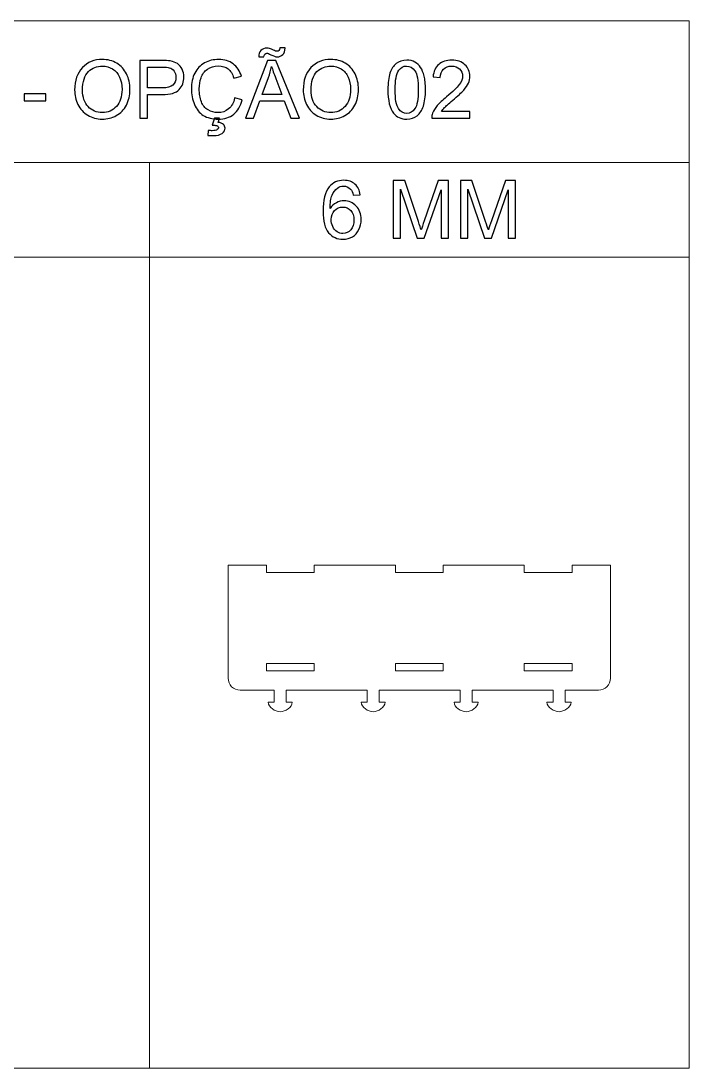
# Model space of a CAD drawing. Header units: millimetres. Extents: x -668 to 668, y -219 to 219.
# Drawn here: x 388.6 to 668.2, y -219.1 to 219.1 of the extents above; entities that cross this region are included whole.
import ezdxf

# ---------------------------------------------------------------- set-up
doc = ezdxf.new("R2010")
doc.units = ezdxf.units.MM
doc.header["$MEASUREMENT"] = 0
doc.layers.add('Layer 1', color=7, linetype='Continuous')

msp = doc.modelspace()

# ---------------------------------------------------------------- linework, layer by layer
at = {"layer": 'Layer 1', "color": 153, "lineweight": 20}
for points in [[(28.9278, 159.8081), (668.1612, 159.8081), (668.1612, 219.0747), (28.9278, 219.0747), (28.9278, 159.8081)], [(28.9278, -219.0747), (668.1612, -219.0747), (668.1612, 159.8081), (28.9278, 159.8081), (28.9278, -219.0747)], [(28.9278, 120.2971), (668.1612, 120.2971), (668.1612, 159.8081), (28.9278, 159.8081), (28.9278, 120.2971)]]:
    msp.add_lwpolyline(points, close=True, dxfattribs=at)
at = {"layer": 'Layer 1', "color": 153}
for points, knots in [([(488.0659, 204.0058), (488.0547, 205.1365), (488.3697, 206.0365), (489.0054, 206.7116), (489.0054, 206.7116), (489.6298, 207.381), (490.4342, 207.7185), (491.4131, 207.7185), (491.4131, 207.7185), (492.0937, 207.7185), (493.0219, 207.4316), (494.192, 206.8522), (494.192, 206.8522), (494.8389, 206.5316), (495.3565, 206.3684), (495.739, 206.3684), (495.739, 206.3684), (496.0934, 206.3684), (496.3634, 206.4641), (496.549, 206.6553), (496.549, 206.6553), (496.7347, 206.841), (496.8641, 207.2235), (496.9428, 207.786), (496.9428, 207.786), (496.9428, 207.786), (499.0692, 207.786), (499.0692, 207.786), (499.0692, 207.786), (499.0355, 206.5372), (498.7204, 205.6034), (498.1242, 204.979), (498.1242, 204.979), (497.5279, 204.3545), (496.7741, 204.0395), (495.8515, 204.0395), (495.8515, 204.0395), (495.1652, 204.0395), (494.2539, 204.3489), (493.1288, 204.9621), (493.1288, 204.9621), (492.3919, 205.3615), (491.8518, 205.5584), (491.5087, 205.5584), (491.5087, 205.5584), (491.1374, 205.5584), (490.8336, 205.429), (490.6086, 205.1646), (490.6086, 205.1646), (490.3667, 204.9058), (490.2486, 204.5177), (490.2598, 204.0058), (490.2598, 204.0058), (490.2598, 204.0058), (488.0659, 204.0058), (488.0659, 204.0058)], [0, 0, 0, 0, 0.06666667, 0.06666667, 0.06666667, 0.06666667, 0.13333333, 0.13333333, 0.13333333, 0.13333333, 0.2, 0.2, 0.2, 0.2, 0.26666667, 0.26666667, 0.26666667, 0.26666667, 0.33333333, 0.33333333, 0.33333333, 0.33333333, 0.4, 0.4, 0.4, 0.4, 0.46666667, 0.46666667, 0.46666667, 0.46666667, 0.53333333, 0.53333333, 0.53333333, 0.53333333, 0.6, 0.6, 0.6, 0.6, 0.66666667, 0.66666667, 0.66666667, 0.66666667, 0.73333333, 0.73333333, 0.73333333, 0.73333333, 0.8, 0.8, 0.8, 0.8, 0.86666667, 0.86666667, 0.86666667, 0.86666667, 1, 1, 1, 1]), ([(411.0429, 190.1504), (411.0429, 194.1557), (412.123, 197.2947), (414.2775, 199.5617), (414.2775, 199.5617), (416.432, 201.8287), (419.211, 202.9594), (422.62, 202.9594), (422.62, 202.9594), (424.8533, 202.9594), (426.8615, 202.425), (428.656, 201.3618), (428.656, 201.3618), (430.4449, 200.2986), (431.8119, 198.8135), (432.7513, 196.9065), (432.7513, 196.9065), (433.6908, 195.0051), (434.1633, 192.845), (434.1633, 190.4317), (434.1633, 190.4317), (434.1633, 187.9846), (433.6683, 185.7907), (432.6782, 183.8612), (432.6782, 183.8612), (431.6881, 181.9261), (430.2874, 180.4635), (428.476, 179.4734), (428.476, 179.4734), (426.659, 178.4777), (424.7014, 177.9827), (422.6031, 177.9827), (422.6031, 177.9827), (420.3248, 177.9827), (418.2941, 178.534), (416.4996, 179.6309), (416.4996, 179.6309), (414.7107, 180.7279), (413.3493, 182.2242), (412.4268, 184.1256), (412.4268, 184.1256), (411.5042, 186.0214), (411.0429, 188.0296), (411.0429, 190.1504)], [0, 0, 0, 0, 0.08333333, 0.08333333, 0.08333333, 0.08333333, 0.16666667, 0.16666667, 0.16666667, 0.16666667, 0.25, 0.25, 0.25, 0.25, 0.33333333, 0.33333333, 0.33333333, 0.33333333, 0.41666667, 0.41666667, 0.41666667, 0.41666667, 0.5, 0.5, 0.5, 0.5, 0.58333333, 0.58333333, 0.58333333, 0.58333333, 0.66666667, 0.66666667, 0.66666667, 0.66666667, 0.75, 0.75, 0.75, 0.75, 0.83333333, 0.83333333, 0.83333333, 0.83333333, 1, 1, 1, 1]), ([(438.2754, 178.3877), (438.2754, 178.3877), (438.2754, 202.5544), (438.2754, 202.5544), (438.2754, 202.5544), (438.2754, 202.5544), (447.3998, 202.5544), (447.3998, 202.5544), (447.3998, 202.5544), (449.0031, 202.5544), (450.2294, 202.4757), (451.0788, 202.3238), (451.0788, 202.3238), (452.2658, 202.1269), (453.2615, 201.75), (454.0659, 201.1987), (454.0659, 201.1987), (454.8704, 200.6418), (455.5173, 199.8655), (456.0067, 198.8698), (456.0067, 198.8698), (456.4961, 197.8741), (456.738, 196.7771), (456.738, 195.5789), (456.738, 195.5789), (456.738, 193.5313), (456.0855, 191.793), (454.7747, 190.3754), (454.7747, 190.3754), (453.4696, 188.9522), (451.1013, 188.2434), (447.6811, 188.2434), (447.6811, 188.2434), (447.6811, 188.2434), (441.4819, 188.2434), (441.4819, 188.2434), (441.4819, 188.2434), (441.4819, 188.2434), (441.4819, 178.3877), (441.4819, 178.3877), (441.4819, 178.3877), (441.4819, 178.3877), (438.2754, 178.3877), (438.2754, 178.3877)], [0, 0, 0, 0, 0.08333333, 0.08333333, 0.08333333, 0.08333333, 0.16666667, 0.16666667, 0.16666667, 0.16666667, 0.25, 0.25, 0.25, 0.25, 0.33333333, 0.33333333, 0.33333333, 0.33333333, 0.41666667, 0.41666667, 0.41666667, 0.41666667, 0.5, 0.5, 0.5, 0.5, 0.58333333, 0.58333333, 0.58333333, 0.58333333, 0.66666667, 0.66666667, 0.66666667, 0.66666667, 0.75, 0.75, 0.75, 0.75, 0.83333333, 0.83333333, 0.83333333, 0.83333333, 1, 1, 1, 1]), ([(478.0021, 186.8652), (478.0021, 186.8652), (481.2085, 186.0551), (481.2085, 186.0551), (481.2085, 186.0551), (480.5391, 183.4281), (479.3353, 181.431), (477.597, 180.0528), (477.597, 180.0528), (475.8588, 178.6746), (473.7324, 177.9827), (471.2178, 177.9827), (471.2178, 177.9827), (468.6189, 177.9827), (466.5037, 178.5115), (464.8724, 179.5747), (464.8724, 179.5747), (463.241, 180.6322), (462.0034, 182.168), (461.154, 184.1762), (461.154, 184.1762), (460.3046, 186.1901), (459.877, 188.3447), (459.877, 190.6511), (459.877, 190.6511), (459.877, 193.1656), (460.3552, 195.3595), (461.3171, 197.2328), (461.3171, 197.2328), (462.2791, 199.106), (463.646, 200.5293), (465.418, 201.5025), (465.418, 201.5025), (467.19, 202.4757), (469.1421, 202.9594), (471.2685, 202.9594), (471.2685, 202.9594), (473.6874, 202.9594), (475.7181, 202.3463), (477.3608, 201.1143), (477.3608, 201.1143), (479.009, 199.8824), (480.1566, 198.1554), (480.8035, 195.9277), (480.8035, 195.9277), (480.8035, 195.9277), (477.6645, 195.1851), (477.6645, 195.1851), (477.6645, 195.1851), (477.1076, 196.9403), (476.2919, 198.2229), (475.2287, 199.0217), (475.2287, 199.0217), (474.1655, 199.8261), (472.8267, 200.2255), (471.2122, 200.2255), (471.2122, 200.2255), (469.3614, 200.2255), (467.8088, 199.7811), (466.5656, 198.8923), (466.5656, 198.8923), (465.3224, 198.0035), (464.4448, 196.8053), (463.9442, 195.3089), (463.9442, 195.3089), (463.4379, 193.8069), (463.1848, 192.2599), (463.1848, 190.6679), (463.1848, 190.6679), (463.1848, 188.6147), (463.4829, 186.8202), (464.0792, 185.2901), (464.0792, 185.2901), (464.6755, 183.7543), (465.6037, 182.6124), (466.8638, 181.8529), (466.8638, 181.8529), (468.1239, 181.0935), (469.4852, 180.7166), (470.9534, 180.7166), (470.9534, 180.7166), (472.7423, 180.7166), (474.2499, 181.2342), (475.4875, 182.2636), (475.4875, 182.2636), (476.7251, 183.2987), (477.5633, 184.8288), (478.0021, 186.8652)], [0, 0, 0, 0, 0.04347826, 0.04347826, 0.04347826, 0.04347826, 0.08695652, 0.08695652, 0.08695652, 0.08695652, 0.13043478, 0.13043478, 0.13043478, 0.13043478, 0.17391304, 0.17391304, 0.17391304, 0.17391304, 0.2173913, 0.2173913, 0.2173913, 0.2173913, 0.26086957, 0.26086957, 0.26086957, 0.26086957, 0.30434783, 0.30434783, 0.30434783, 0.30434783, 0.34782609, 0.34782609, 0.34782609, 0.34782609, 0.39130435, 0.39130435, 0.39130435, 0.39130435, 0.43478261, 0.43478261, 0.43478261, 0.43478261, 0.47826087, 0.47826087, 0.47826087, 0.47826087, 0.52173913, 0.52173913, 0.52173913, 0.52173913, 0.56521739, 0.56521739, 0.56521739, 0.56521739, 0.60869565, 0.60869565, 0.60869565, 0.60869565, 0.65217391, 0.65217391, 0.65217391, 0.65217391, 0.69565217, 0.69565217, 0.69565217, 0.69565217, 0.73913043, 0.73913043, 0.73913043, 0.73913043, 0.7826087, 0.7826087, 0.7826087, 0.7826087, 0.82608696, 0.82608696, 0.82608696, 0.82608696, 0.86956522, 0.86956522, 0.86956522, 0.86956522, 0.91304348, 0.91304348, 0.91304348, 0.91304348, 1, 1, 1, 1]), ([(482.5137, 178.3877), (482.5137, 178.3877), (491.7843, 202.5544), (491.7843, 202.5544), (491.7843, 202.5544), (491.7843, 202.5544), (495.3002, 202.5544), (495.3002, 202.5544), (495.3002, 202.5544), (495.3002, 202.5544), (505.139, 178.3877), (505.139, 178.3877), (505.139, 178.3877), (505.139, 178.3877), (501.4994, 178.3877), (501.4994, 178.3877), (501.4994, 178.3877), (501.4994, 178.3877), (498.7036, 185.712), (498.7036, 185.712), (498.7036, 185.712), (498.7036, 185.712), (488.5272, 185.712), (488.5272, 185.712), (488.5272, 185.712), (488.5272, 185.712), (485.9058, 178.3877), (485.9058, 178.3877), (485.9058, 178.3877), (485.9058, 178.3877), (482.5137, 178.3877), (482.5137, 178.3877)], [0, 0, 0, 0, 0.11111111, 0.11111111, 0.11111111, 0.11111111, 0.22222222, 0.22222222, 0.22222222, 0.22222222, 0.33333333, 0.33333333, 0.33333333, 0.33333333, 0.44444444, 0.44444444, 0.44444444, 0.44444444, 0.55555556, 0.55555556, 0.55555556, 0.55555556, 0.66666667, 0.66666667, 0.66666667, 0.66666667, 0.77777778, 0.77777778, 0.77777778, 0.77777778, 1, 1, 1, 1]), ([(506.6973, 190.1504), (506.6973, 194.1557), (507.7774, 197.2947), (509.9319, 199.5617), (509.9319, 199.5617), (512.0864, 201.8287), (514.8654, 202.9594), (518.2744, 202.9594), (518.2744, 202.9594), (520.5077, 202.9594), (522.5159, 202.425), (524.3104, 201.3618), (524.3104, 201.3618), (526.0993, 200.2986), (527.4663, 198.8135), (528.4057, 196.9065), (528.4057, 196.9065), (529.3452, 195.0051), (529.8177, 192.845), (529.8177, 190.4317), (529.8177, 190.4317), (529.8177, 187.9846), (529.3227, 185.7907), (528.3326, 183.8612), (528.3326, 183.8612), (527.3425, 181.9261), (525.9418, 180.4635), (524.1304, 179.4734), (524.1304, 179.4734), (522.3134, 178.4777), (520.3558, 177.9827), (518.2575, 177.9827), (518.2575, 177.9827), (515.9792, 177.9827), (513.9485, 178.534), (512.154, 179.6309), (512.154, 179.6309), (510.3651, 180.7279), (509.0037, 182.2242), (508.0812, 184.1256), (508.0812, 184.1256), (507.1586, 186.0214), (506.6973, 188.0296), (506.6973, 190.1504)], [0, 0, 0, 0, 0.08333333, 0.08333333, 0.08333333, 0.08333333, 0.16666667, 0.16666667, 0.16666667, 0.16666667, 0.25, 0.25, 0.25, 0.25, 0.33333333, 0.33333333, 0.33333333, 0.33333333, 0.41666667, 0.41666667, 0.41666667, 0.41666667, 0.5, 0.5, 0.5, 0.5, 0.58333333, 0.58333333, 0.58333333, 0.58333333, 0.66666667, 0.66666667, 0.66666667, 0.66666667, 0.75, 0.75, 0.75, 0.75, 0.83333333, 0.83333333, 0.83333333, 0.83333333, 1, 1, 1, 1]), ([(542.126, 190.3135), (542.126, 193.1656), (542.4185, 195.472), (543.0036, 197.2159), (543.0036, 197.2159), (543.5942, 198.9654), (544.4662, 200.3099), (545.625, 201.2493), (545.625, 201.2493), (546.7782, 202.1888), (548.2352, 202.6557), (549.9903, 202.6557), (549.9903, 202.6557), (551.2842, 202.6557), (552.4205, 202.3969), (553.4049, 201.8737), (553.4049, 201.8737), (554.3837, 201.3506), (555.1938, 200.5968), (555.8238, 199.6123), (555.8238, 199.6123), (556.4539, 198.6335), (556.9489, 197.4353), (557.309, 196.0233), (557.309, 196.0233), (557.6746, 194.6114), (557.8546, 192.7043), (557.8546, 190.3135), (557.8546, 190.3135), (557.8546, 187.4783), (557.5621, 185.1832), (556.9827, 183.4393), (556.9827, 183.4393), (556.4033, 181.6898), (555.5313, 180.3453), (554.3725, 179.4003), (554.3725, 179.4003), (553.2193, 178.4552), (551.7567, 177.9827), (549.9903, 177.9827), (549.9903, 177.9827), (547.667, 177.9827), (545.8388, 178.8096), (544.5112, 180.4691), (544.5112, 180.4691), (542.9192, 182.4942), (542.126, 185.7739), (542.126, 190.3135)], [0, 0, 0, 0, 0.07692308, 0.07692308, 0.07692308, 0.07692308, 0.15384615, 0.15384615, 0.15384615, 0.15384615, 0.23076923, 0.23076923, 0.23076923, 0.23076923, 0.30769231, 0.30769231, 0.30769231, 0.30769231, 0.38461538, 0.38461538, 0.38461538, 0.38461538, 0.46153846, 0.46153846, 0.46153846, 0.46153846, 0.53846154, 0.53846154, 0.53846154, 0.53846154, 0.61538462, 0.61538462, 0.61538462, 0.61538462, 0.69230769, 0.69230769, 0.69230769, 0.69230769, 0.76923077, 0.76923077, 0.76923077, 0.76923077, 0.84615385, 0.84615385, 0.84615385, 0.84615385, 1, 1, 1, 1]), ([(576.4579, 181.2229), (576.4579, 181.2229), (576.4579, 178.3877), (576.4579, 178.3877), (576.4579, 178.3877), (576.4579, 178.3877), (560.4592, 178.3877), (560.4592, 178.3877), (560.4592, 178.3877), (560.4367, 179.1021), (560.5549, 179.7884), (560.808, 180.4522), (560.808, 180.4522), (561.2186, 181.5379), (561.8768, 182.6124), (562.7825, 183.6643), (562.7825, 183.6643), (563.6882, 184.7163), (564.982, 185.9314), (566.664, 187.3096), (566.664, 187.3096), (569.2798, 189.4641), (571.0575, 191.1686), (571.9857, 192.4287), (571.9857, 192.4287), (572.9195, 193.6888), (573.3864, 194.8814), (573.3864, 196.0065), (573.3864, 196.0065), (573.3864, 197.1822), (572.9645, 198.1722), (572.1207, 198.9823), (572.1207, 198.9823), (571.2769, 199.7867), (570.1743, 200.1918), (568.8186, 200.1918), (568.8186, 200.1918), (567.3841, 200.1918), (566.2365, 199.7642), (565.3758, 198.9092), (565.3758, 198.9092), (564.5151, 198.0597), (564.082, 196.8784), (564.0707, 195.3652), (564.0707, 195.3652), (564.0707, 195.3652), (561.033, 195.6689), (561.033, 195.6689), (561.033, 195.6689), (561.2412, 197.9416), (562.0287, 199.6742), (563.3901, 200.8668), (563.3901, 200.8668), (564.757, 202.0594), (566.5853, 202.6557), (568.8861, 202.6557), (568.8861, 202.6557), (571.2037, 202.6557), (573.0432, 202.0144), (574.3933, 200.7262), (574.3933, 200.7262), (575.7491, 199.4379), (576.4241, 197.8403), (576.4241, 195.9389), (576.4241, 195.9389), (576.4241, 194.9714), (576.2272, 194.0207), (575.8278, 193.0869), (575.8278, 193.0869), (575.434, 192.1474), (574.7759, 191.163), (573.8589, 190.1279), (573.8589, 190.1279), (572.9364, 189.0985), (571.4119, 187.6752), (569.2855, 185.8751), (569.2855, 185.8751), (567.5022, 184.3788), (566.3546, 183.3662), (565.8484, 182.8318), (565.8484, 182.8318), (565.3421, 182.2974), (564.9258, 181.7629), (564.5939, 181.2229), (564.5939, 181.2229), (564.5939, 181.2229), (576.4579, 181.2229), (576.4579, 181.2229)], [0, 0, 0, 0, 0.04347826, 0.04347826, 0.04347826, 0.04347826, 0.08695652, 0.08695652, 0.08695652, 0.08695652, 0.13043478, 0.13043478, 0.13043478, 0.13043478, 0.17391304, 0.17391304, 0.17391304, 0.17391304, 0.2173913, 0.2173913, 0.2173913, 0.2173913, 0.26086957, 0.26086957, 0.26086957, 0.26086957, 0.30434783, 0.30434783, 0.30434783, 0.30434783, 0.34782609, 0.34782609, 0.34782609, 0.34782609, 0.39130435, 0.39130435, 0.39130435, 0.39130435, 0.43478261, 0.43478261, 0.43478261, 0.43478261, 0.47826087, 0.47826087, 0.47826087, 0.47826087, 0.52173913, 0.52173913, 0.52173913, 0.52173913, 0.56521739, 0.56521739, 0.56521739, 0.56521739, 0.60869565, 0.60869565, 0.60869565, 0.60869565, 0.65217391, 0.65217391, 0.65217391, 0.65217391, 0.69565217, 0.69565217, 0.69565217, 0.69565217, 0.73913043, 0.73913043, 0.73913043, 0.73913043, 0.7826087, 0.7826087, 0.7826087, 0.7826087, 0.82608696, 0.82608696, 0.82608696, 0.82608696, 0.86956522, 0.86956522, 0.86956522, 0.86956522, 0.91304348, 0.91304348, 0.91304348, 0.91304348, 1, 1, 1, 1]), ([(414.3507, 190.0942), (414.3507, 187.1858), (415.1326, 184.8963), (416.6964, 183.2255), (416.6964, 183.2255), (418.2603, 181.5548), (420.2236, 180.7166), (422.5862, 180.7166), (422.5862, 180.7166), (424.9939, 180.7166), (426.9684, 181.5604), (428.5267, 183.248), (428.5267, 183.248), (430.0793, 184.9357), (430.8556, 187.3321), (430.8556, 190.4373), (430.8556, 190.4373), (430.8556, 192.4006), (430.5237, 194.1163), (429.8599, 195.5789), (429.8599, 195.5789), (429.1961, 197.0415), (428.2229, 198.1779), (426.9459, 198.9823), (426.9459, 198.9823), (425.6633, 199.7867), (424.2289, 200.1918), (422.6369, 200.1918), (422.6369, 200.1918), (420.3755, 200.1918), (418.4291, 199.4154), (416.7977, 197.8628), (416.7977, 197.8628), (415.1663, 196.3102), (414.3507, 193.7225), (414.3507, 190.0942)], [0, 0, 0, 0, 0.1, 0.1, 0.1, 0.1, 0.2, 0.2, 0.2, 0.2, 0.3, 0.3, 0.3, 0.3, 0.4, 0.4, 0.4, 0.4, 0.5, 0.5, 0.5, 0.5, 0.6, 0.6, 0.6, 0.6, 0.7, 0.7, 0.7, 0.7, 0.8, 0.8, 0.8, 0.8, 1, 1, 1, 1]), ([(441.4819, 191.0786), (441.4819, 191.0786), (447.7261, 191.0786), (447.7261, 191.0786), (447.7261, 191.0786), (449.7963, 191.0786), (451.2589, 191.4611), (452.1308, 192.2318), (452.1308, 192.2318), (452.9971, 193.0025), (453.4303, 194.0826), (453.4303, 195.4833), (453.4303, 195.4833), (453.4303, 196.4902), (453.1771, 197.3565), (452.6652, 198.0766), (452.6652, 198.0766), (452.1533, 198.7967), (451.4782, 199.2748), (450.6457, 199.5055), (450.6457, 199.5055), (450.1057, 199.6461), (449.11, 199.7192), (447.6642, 199.7192), (447.6642, 199.7192), (447.6642, 199.7192), (441.4819, 199.7192), (441.4819, 199.7192), (441.4819, 199.7192), (441.4819, 199.7192), (441.4819, 191.0786), (441.4819, 191.0786)], [0, 0, 0, 0, 0.11111111, 0.11111111, 0.11111111, 0.11111111, 0.22222222, 0.22222222, 0.22222222, 0.22222222, 0.33333333, 0.33333333, 0.33333333, 0.33333333, 0.44444444, 0.44444444, 0.44444444, 0.44444444, 0.55555556, 0.55555556, 0.55555556, 0.55555556, 0.66666667, 0.66666667, 0.66666667, 0.66666667, 0.77777778, 0.77777778, 0.77777778, 0.77777778, 1, 1, 1, 1]), ([(489.4667, 188.3109), (489.4667, 188.3109), (497.7023, 188.3109), (497.7023, 188.3109), (497.7023, 188.3109), (497.7023, 188.3109), (495.1821, 195.0108), (495.1821, 195.0108), (495.1821, 195.0108), (494.4226, 197.0472), (493.8489, 198.7291), (493.4494, 200.0567), (493.4494, 200.0567), (493.1176, 198.4816), (492.6731, 196.9346), (492.1162, 195.4045), (492.1162, 195.4045), (492.1162, 195.4045), (489.4667, 188.3109), (489.4667, 188.3109)], [0, 0, 0, 0, 0.16666667, 0.16666667, 0.16666667, 0.16666667, 0.33333333, 0.33333333, 0.33333333, 0.33333333, 0.5, 0.5, 0.5, 0.5, 0.66666667, 0.66666667, 0.66666667, 0.66666667, 1, 1, 1, 1]), ([(510.0051, 190.0942), (510.0051, 187.1858), (510.787, 184.8963), (512.3508, 183.2255), (512.3508, 183.2255), (513.9147, 181.5548), (515.878, 180.7166), (518.2406, 180.7166), (518.2406, 180.7166), (520.6483, 180.7166), (522.6228, 181.5604), (524.1811, 183.248), (524.1811, 183.248), (525.7337, 184.9357), (526.51, 187.3321), (526.51, 190.4373), (526.51, 190.4373), (526.51, 192.4006), (526.1781, 194.1163), (525.5143, 195.5789), (525.5143, 195.5789), (524.8505, 197.0415), (523.8773, 198.1779), (522.6003, 198.9823), (522.6003, 198.9823), (521.3177, 199.7867), (519.8833, 200.1918), (518.2913, 200.1918), (518.2913, 200.1918), (516.0299, 200.1918), (514.0835, 199.4154), (512.4521, 197.8628), (512.4521, 197.8628), (510.8207, 196.3102), (510.0051, 193.7225), (510.0051, 190.0942)], [0, 0, 0, 0, 0.1, 0.1, 0.1, 0.1, 0.2, 0.2, 0.2, 0.2, 0.3, 0.3, 0.3, 0.3, 0.4, 0.4, 0.4, 0.4, 0.5, 0.5, 0.5, 0.5, 0.6, 0.6, 0.6, 0.6, 0.7, 0.7, 0.7, 0.7, 0.8, 0.8, 0.8, 0.8, 1, 1, 1, 1]), ([(545.1637, 190.3023), (545.1637, 186.3251), (545.625, 183.6812), (546.5532, 182.3761), (546.5532, 182.3761), (547.4814, 181.0654), (548.629, 180.4128), (549.9903, 180.4128), (549.9903, 180.4128), (551.3517, 180.4128), (552.4992, 181.071), (553.4274, 182.3817), (553.4274, 182.3817), (554.3556, 183.6981), (554.8169, 186.3364), (554.8169, 190.3023), (554.8169, 190.3023), (554.8169, 194.2795), (554.3556, 196.9234), (553.4274, 198.2285), (553.4274, 198.2285), (552.5049, 199.5392), (551.346, 200.1918), (549.9566, 200.1918), (549.9566, 200.1918), (548.5952, 200.1918), (547.5039, 199.6123), (546.6882, 198.4591), (546.6882, 198.4591), (545.67, 196.9909), (545.1637, 194.2682), (545.1637, 190.3023)], [0, 0, 0, 0, 0.11111111, 0.11111111, 0.11111111, 0.11111111, 0.22222222, 0.22222222, 0.22222222, 0.22222222, 0.33333333, 0.33333333, 0.33333333, 0.33333333, 0.44444444, 0.44444444, 0.44444444, 0.44444444, 0.55555556, 0.55555556, 0.55555556, 0.55555556, 0.66666667, 0.66666667, 0.66666667, 0.66666667, 0.77777778, 0.77777778, 0.77777778, 0.77777778, 1, 1, 1, 1]), ([(389.8521, 185.6445), (389.8521, 185.6445), (389.8521, 188.6147), (389.8521, 188.6147), (389.8521, 188.6147), (389.8521, 188.6147), (399.0328, 188.6147), (399.0328, 188.6147), (399.0328, 188.6147), (399.0328, 188.6147), (399.0328, 185.6445), (399.0328, 185.6445), (399.0328, 185.6445), (399.0328, 185.6445), (389.8521, 185.6445), (389.8521, 185.6445)], [0, 0, 0, 0, 0.2, 0.2, 0.2, 0.2, 0.4, 0.4, 0.4, 0.4, 0.6, 0.6, 0.6, 0.6, 1, 1, 1, 1]), ([(468.6414, 175.485), (468.6414, 175.485), (469.4965, 178.3877), (469.4965, 178.3877), (469.4965, 178.3877), (469.4965, 178.3877), (471.6904, 178.3877), (471.6904, 178.3877), (471.6904, 178.3877), (471.6904, 178.3877), (471.1447, 176.6326), (471.1447, 176.6326), (471.1447, 176.6326), (472.0841, 176.5201), (472.7929, 176.2332), (473.2711, 175.7663), (473.2711, 175.7663), (473.7493, 175.305), (473.9855, 174.7874), (473.9855, 174.2193), (473.9855, 174.2193), (473.9855, 173.398), (473.5861, 172.6723), (472.7873, 172.0422), (472.7873, 172.0422), (471.9941, 171.4122), (470.7903, 171.0972), (469.1871, 171.0972), (469.1871, 171.0972), (468.2814, 171.0972), (467.4826, 171.0972), (466.7963, 171.0972), (466.7963, 171.0972), (466.7963, 171.0972), (466.965, 173.1898), (466.965, 173.1898), (466.965, 173.1898), (467.6794, 173.1673), (468.197, 173.1561), (468.5345, 173.1561), (468.5345, 173.1561), (469.5752, 173.1561), (470.3121, 173.2967), (470.734, 173.5836), (470.734, 173.5836), (471.0547, 173.803), (471.2178, 174.0674), (471.2178, 174.388), (471.2178, 174.388), (471.2178, 174.5849), (471.1559, 174.7593), (471.0266, 174.9112), (471.0266, 174.9112), (470.9028, 175.0631), (470.6722, 175.1981), (470.3346, 175.305), (470.3346, 175.305), (469.9915, 175.4119), (469.4289, 175.4737), (468.6414, 175.485)], [0, 0, 0, 0, 0.0625, 0.0625, 0.0625, 0.0625, 0.125, 0.125, 0.125, 0.125, 0.1875, 0.1875, 0.1875, 0.1875, 0.25, 0.25, 0.25, 0.25, 0.3125, 0.3125, 0.3125, 0.3125, 0.375, 0.375, 0.375, 0.375, 0.4375, 0.4375, 0.4375, 0.4375, 0.5, 0.5, 0.5, 0.5, 0.5625, 0.5625, 0.5625, 0.5625, 0.625, 0.625, 0.625, 0.625, 0.6875, 0.6875, 0.6875, 0.6875, 0.75, 0.75, 0.75, 0.75, 0.8125, 0.8125, 0.8125, 0.8125, 0.875, 0.875, 0.875, 0.875, 1, 1, 1, 1]), ([(530.5488, 146.3811), (530.5488, 146.3811), (527.6124, 146.1449), (527.6124, 146.1449), (527.6124, 146.1449), (527.348, 147.3093), (526.9711, 148.1588), (526.4817, 148.6876), (526.4817, 148.6876), (525.6773, 149.537), (524.6816, 149.9589), (523.5002, 149.9589), (523.5002, 149.9589), (522.5495, 149.9589), (521.7057, 149.6945), (520.98, 149.1657), (520.98, 149.1657), (520.0462, 148.485), (519.3149, 147.495), (518.7693, 146.1899), (518.7693, 146.1899), (518.2292, 144.8792), (517.948, 143.0172), (517.9255, 140.6039), (517.9255, 140.6039), (518.6399, 141.6896), (519.5174, 142.4996), (520.5525, 143.0228), (520.5525, 143.0228), (521.5876, 143.5516), (522.6677, 143.816), (523.804, 143.816), (523.804, 143.816), (525.7841, 143.816), (527.4718, 143.0847), (528.8669, 141.6277), (528.8669, 141.6277), (530.2563, 140.1707), (530.9539, 138.2918), (530.9539, 135.9798), (530.9539, 135.9798), (530.9539, 134.4609), (530.6276, 133.0546), (529.9751, 131.7495), (529.9751, 131.7495), (529.3169, 130.4444), (528.4224, 129.4487), (527.2749, 128.7568), (527.2749, 128.7568), (526.1329, 128.0648), (524.8334, 127.7161), (523.3821, 127.7161), (523.3821, 127.7161), (520.9125, 127.7161), (518.893, 128.6274), (517.3292, 130.4444), (517.3292, 130.4444), (515.7709, 132.2614), (514.989, 135.2597), (514.989, 139.4338), (514.989, 139.4338), (514.989, 144.1029), (515.8553, 147.5006), (517.5823, 149.6214), (517.5823, 149.6214), (519.0899, 151.4665), (521.1207, 152.3891), (523.6802, 152.3891), (523.6802, 152.3891), (525.5816, 152.3891), (527.1455, 151.8547), (528.3606, 150.7915), (528.3606, 150.7915), (529.5757, 149.7283), (530.307, 148.26), (530.5488, 146.3811)], [0, 0, 0, 0, 0.05, 0.05, 0.05, 0.05, 0.1, 0.1, 0.1, 0.1, 0.15, 0.15, 0.15, 0.15, 0.2, 0.2, 0.2, 0.2, 0.25, 0.25, 0.25, 0.25, 0.3, 0.3, 0.3, 0.3, 0.35, 0.35, 0.35, 0.35, 0.4, 0.4, 0.4, 0.4, 0.45, 0.45, 0.45, 0.45, 0.5, 0.5, 0.5, 0.5, 0.55, 0.55, 0.55, 0.55, 0.6, 0.6, 0.6, 0.6, 0.65, 0.65, 0.65, 0.65, 0.7, 0.7, 0.7, 0.7, 0.75, 0.75, 0.75, 0.75, 0.8, 0.8, 0.8, 0.8, 0.85, 0.85, 0.85, 0.85, 0.9, 0.9, 0.9, 0.9, 1, 1, 1, 1]), ([(544.3873, 128.1211), (544.3873, 128.1211), (544.3873, 152.2878), (544.3873, 152.2878), (544.3873, 152.2878), (544.3873, 152.2878), (549.1802, 152.2878), (549.1802, 152.2878), (549.1802, 152.2878), (549.1802, 152.2878), (554.8956, 135.181), (554.8956, 135.181), (554.8956, 135.181), (555.4244, 133.589), (555.8069, 132.3964), (556.0488, 131.6032), (556.0488, 131.6032), (556.3244, 132.4808), (556.7576, 133.7746), (557.3426, 135.4791), (557.3426, 135.4791), (557.3426, 135.4791), (563.1593, 152.2878), (563.1593, 152.2878), (563.1593, 152.2878), (563.1593, 152.2878), (567.4402, 152.2878), (567.4402, 152.2878), (567.4402, 152.2878), (567.4402, 152.2878), (567.4402, 128.1211), (567.4402, 128.1211), (567.4402, 128.1211), (567.4402, 128.1211), (564.3688, 128.1211), (564.3688, 128.1211), (564.3688, 128.1211), (564.3688, 128.1211), (564.3688, 148.3388), (564.3688, 148.3388), (564.3688, 148.3388), (564.3688, 148.3388), (557.3145, 128.1211), (557.3145, 128.1211), (557.3145, 128.1211), (557.3145, 128.1211), (554.4343, 128.1211), (554.4343, 128.1211), (554.4343, 128.1211), (554.4343, 128.1211), (547.4588, 148.7101), (547.4588, 148.7101), (547.4588, 148.7101), (547.4588, 148.7101), (547.4588, 128.1211), (547.4588, 128.1211), (547.4588, 128.1211), (547.4588, 128.1211), (544.3873, 128.1211), (544.3873, 128.1211)], [0, 0, 0, 0, 0.0625, 0.0625, 0.0625, 0.0625, 0.125, 0.125, 0.125, 0.125, 0.1875, 0.1875, 0.1875, 0.1875, 0.25, 0.25, 0.25, 0.25, 0.3125, 0.3125, 0.3125, 0.3125, 0.375, 0.375, 0.375, 0.375, 0.4375, 0.4375, 0.4375, 0.4375, 0.5, 0.5, 0.5, 0.5, 0.5625, 0.5625, 0.5625, 0.5625, 0.625, 0.625, 0.625, 0.625, 0.6875, 0.6875, 0.6875, 0.6875, 0.75, 0.75, 0.75, 0.75, 0.8125, 0.8125, 0.8125, 0.8125, 0.875, 0.875, 0.875, 0.875, 1, 1, 1, 1]), ([(572.503, 128.1211), (572.503, 128.1211), (572.503, 152.2878), (572.503, 152.2878), (572.503, 152.2878), (572.503, 152.2878), (577.2959, 152.2878), (577.2959, 152.2878), (577.2959, 152.2878), (577.2959, 152.2878), (583.0113, 135.181), (583.0113, 135.181), (583.0113, 135.181), (583.5401, 133.589), (583.9226, 132.3964), (584.1645, 131.6032), (584.1645, 131.6032), (584.4401, 132.4808), (584.8733, 133.7746), (585.4583, 135.4791), (585.4583, 135.4791), (585.4583, 135.4791), (591.275, 152.2878), (591.275, 152.2878), (591.275, 152.2878), (591.275, 152.2878), (595.5559, 152.2878), (595.5559, 152.2878), (595.5559, 152.2878), (595.5559, 152.2878), (595.5559, 128.1211), (595.5559, 128.1211), (595.5559, 128.1211), (595.5559, 128.1211), (592.4845, 128.1211), (592.4845, 128.1211), (592.4845, 128.1211), (592.4845, 128.1211), (592.4845, 148.3388), (592.4845, 148.3388), (592.4845, 148.3388), (592.4845, 148.3388), (585.4302, 128.1211), (585.4302, 128.1211), (585.4302, 128.1211), (585.4302, 128.1211), (582.55, 128.1211), (582.55, 128.1211), (582.55, 128.1211), (582.55, 128.1211), (575.5745, 148.7101), (575.5745, 148.7101), (575.5745, 148.7101), (575.5745, 148.7101), (575.5745, 128.1211), (575.5745, 128.1211), (575.5745, 128.1211), (575.5745, 128.1211), (572.503, 128.1211), (572.503, 128.1211)], [0, 0, 0, 0, 0.0625, 0.0625, 0.0625, 0.0625, 0.125, 0.125, 0.125, 0.125, 0.1875, 0.1875, 0.1875, 0.1875, 0.25, 0.25, 0.25, 0.25, 0.3125, 0.3125, 0.3125, 0.3125, 0.375, 0.375, 0.375, 0.375, 0.4375, 0.4375, 0.4375, 0.4375, 0.5, 0.5, 0.5, 0.5, 0.5625, 0.5625, 0.5625, 0.5625, 0.625, 0.625, 0.625, 0.625, 0.6875, 0.6875, 0.6875, 0.6875, 0.75, 0.75, 0.75, 0.75, 0.8125, 0.8125, 0.8125, 0.8125, 0.875, 0.875, 0.875, 0.875, 1, 1, 1, 1]), ([(518.398, 135.9517), (518.398, 134.9278), (518.6174, 133.949), (519.0505, 133.0152), (519.0505, 133.0152), (519.4837, 132.0814), (520.0912, 131.3726), (520.8619, 130.8832), (520.8619, 130.8832), (521.6382, 130.3938), (522.4595, 130.1462), (523.3315, 130.1462), (523.3315, 130.1462), (524.5972, 130.1462), (525.6773, 130.6525), (526.5717, 131.6651), (526.5717, 131.6651), (527.4661, 132.6777), (527.9162, 134.0503), (527.9162, 135.7885), (527.9162, 135.7885), (527.9162, 137.4593), (527.4718, 138.7756), (526.5886, 139.7376), (526.5886, 139.7376), (525.7054, 140.6995), (524.5803, 141.1833), (523.2133, 141.1833), (523.2133, 141.1833), (521.8745, 141.1833), (520.7325, 140.6995), (519.7987, 139.7376), (519.7987, 139.7376), (518.8649, 138.7756), (518.398, 137.5155), (518.398, 135.9517)], [0, 0, 0, 0, 0.1, 0.1, 0.1, 0.1, 0.2, 0.2, 0.2, 0.2, 0.3, 0.3, 0.3, 0.3, 0.4, 0.4, 0.4, 0.4, 0.5, 0.5, 0.5, 0.5, 0.6, 0.6, 0.6, 0.6, 0.7, 0.7, 0.7, 0.7, 0.8, 0.8, 0.8, 0.8, 1, 1, 1, 1])]:
    msp.add_open_spline(points, degree=3, knots=knots, dxfattribs=at)
at = {"layer": 'Layer 1', "color": 153, "lineweight": 20}
msp.add_open_spline([(442.3836, 159.8081), (442.3836, 159.8081), (442.3836, -219.0748), (442.3836, -219.0748)], degree=3, dxfattribs=at)
at = {"layer": 'Layer 1', "color": 230, "lineweight": 20}
for points, knots in [([(565.2725, -11.687), (565.2725, -11.687), (545.2729, -11.687), (545.2729, -11.687), (545.2729, -11.687), (545.2729, -11.687), (545.2729, -8.687), (545.2729, -8.687), (545.2729, -8.687), (545.2729, -8.687), (511.3308, -8.687), (511.3308, -8.687), (511.3308, -8.687), (511.3308, -8.687), (511.3308, -11.687), (511.3308, -11.687), (511.3308, -11.687), (511.3308, -11.687), (491.3308, -11.687), (491.3308, -11.687), (491.3308, -11.687), (491.3308, -11.687), (491.3308, -8.687), (491.3308, -8.687), (491.3308, -8.687), (491.3308, -8.687), (475.2724, -8.687), (475.2724, -8.687), (475.2724, -8.687), (475.2724, -8.687), (475.2724, -11.687), (475.2724, -11.687), (475.2724, -11.687), (475.2724, -11.687), (475.2724, -14.687), (475.2724, -14.687), (475.2724, -14.687), (475.2724, -14.687), (475.2724, -55.9661), (475.2724, -55.9661), (475.2724, -55.9661), (475.2724, -58.7157), (477.5224, -60.9661), (480.2724, -60.9661), (480.2724, -60.9661), (480.2724, -60.9661), (494.5637, -60.9661), (494.5637, -60.9661), (494.5637, -60.9661), (494.5637, -60.9661), (494.5637, -65.9661), (494.5637, -65.9661), (494.5637, -65.9661), (494.5637, -65.9661), (492.0089, -65.9661), (492.0089, -65.9661), (492.0089, -65.9661), (492.0859, -68.0792), (495.0133, -69.9661), (497.0637, -69.9661), (497.0637, -69.9661), (499.1141, -69.9661), (502.0415, -68.0792), (502.1185, -65.9661), (502.1185, -65.9661), (502.1185, -65.9661), (499.5637, -65.9661), (499.5637, -65.9661), (499.5637, -65.9661), (499.5637, -65.9661), (499.5637, -60.9661), (499.5637, -60.9661), (499.5637, -60.9661), (499.5637, -60.9661), (533.4578, -60.9661), (533.4578, -60.9661), (533.4578, -60.9661), (533.4578, -60.9661), (533.4578, -65.9661), (533.4578, -65.9661), (533.4578, -65.9661), (533.4578, -65.9661), (530.903, -65.9661), (530.903, -65.9661), (530.903, -65.9661), (530.98, -68.0792), (533.9074, -69.9661), (535.9578, -69.9661), (535.9578, -69.9661), (538.0082, -69.9661), (540.9356, -68.0792), (541.0126, -65.9661), (541.0126, -65.9661), (541.0126, -65.9661), (538.4578, -65.9661), (538.4578, -65.9661), (538.4578, -65.9661), (538.4578, -65.9661), (538.4578, -60.9661), (538.4578, -60.9661), (538.4578, -60.9661), (538.4578, -60.9661), (572.3519, -60.9661), (572.3519, -60.9661), (572.3519, -60.9661), (572.3519, -60.9661), (572.3519, -65.9661), (572.3519, -65.9661), (572.3519, -65.9661), (572.3519, -65.9661), (569.7971, -65.9661), (569.7971, -65.9661), (569.7971, -65.9661), (569.8741, -68.0792), (572.8015, -69.9661), (574.8519, -69.9661), (574.8519, -69.9661), (576.9023, -69.9661), (579.8297, -68.0792), (579.9067, -65.9661), (579.9067, -65.9661), (579.9067, -65.9661), (577.3519, -65.9661), (577.3519, -65.9661), (577.3519, -65.9661), (577.3519, -65.9661), (577.3519, -60.9661), (577.3519, -60.9661), (577.3519, -60.9661), (577.3519, -60.9661), (611.246, -60.9661), (611.246, -60.9661), (611.246, -60.9661), (611.246, -60.9661), (611.246, -65.9661), (611.246, -65.9661), (611.246, -65.9661), (611.246, -65.9661), (608.6912, -65.9661), (608.6912, -65.9661), (608.6912, -65.9661), (608.7682, -68.0792), (611.6956, -69.9661), (613.746, -69.9661), (613.746, -69.9661), (615.7964, -69.9661), (618.7238, -68.0792), (618.8008, -65.9661), (618.8008, -65.9661), (618.8008, -65.9661), (616.246, -65.9661), (616.246, -65.9661), (616.246, -65.9661), (616.246, -65.9661), (616.246, -60.9661), (616.246, -60.9661), (616.246, -60.9661), (616.246, -60.9661), (630.2724, -60.9661), (630.2724, -60.9661), (630.2724, -60.9661), (633.0224, -60.9661), (635.2724, -58.7161), (635.2724, -55.9661), (635.2724, -55.9661), (635.2724, -55.9661), (635.2724, -14.687), (635.2724, -14.687), (635.2724, -14.687), (635.2724, -14.687), (635.2724, -11.687), (635.2724, -11.687), (635.2724, -11.687), (635.2724, -11.687), (635.2724, -8.687), (635.2724, -8.687), (635.2724, -8.687), (635.2724, -8.687), (619.2146, -8.687), (619.2146, -8.687), (619.2146, -8.687), (619.2146, -8.687), (619.2146, -11.687), (619.2146, -11.687), (619.2146, -11.687), (619.2146, -11.687), (599.2146, -11.687), (599.2146, -11.687), (599.2146, -11.687), (599.2146, -11.687), (599.2146, -8.687), (599.2146, -8.687), (599.2146, -8.687), (599.2146, -8.687), (565.2725, -8.687), (565.2725, -8.687), (565.2725, -8.687), (565.2725, -8.687), (565.2725, -11.687), (565.2725, -11.687)], [0, 0, 0, 0, 0.01960784, 0.01960784, 0.01960784, 0.01960784, 0.03921569, 0.03921569, 0.03921569, 0.03921569, 0.05882353, 0.05882353, 0.05882353, 0.05882353, 0.07843137, 0.07843137, 0.07843137, 0.07843137, 0.09803922, 0.09803922, 0.09803922, 0.09803922, 0.11764706, 0.11764706, 0.11764706, 0.11764706, 0.1372549, 0.1372549, 0.1372549, 0.1372549, 0.15686275, 0.15686275, 0.15686275, 0.15686275, 0.17647059, 0.17647059, 0.17647059, 0.17647059, 0.19607843, 0.19607843, 0.19607843, 0.19607843, 0.21568627, 0.21568627, 0.21568627, 0.21568627, 0.23529412, 0.23529412, 0.23529412, 0.23529412, 0.25490196, 0.25490196, 0.25490196, 0.25490196, 0.2745098, 0.2745098, 0.2745098, 0.2745098, 0.29411765, 0.29411765, 0.29411765, 0.29411765, 0.31372549, 0.31372549, 0.31372549, 0.31372549, 0.33333333, 0.33333333, 0.33333333, 0.33333333, 0.35294118, 0.35294118, 0.35294118, 0.35294118, 0.37254902, 0.37254902, 0.37254902, 0.37254902, 0.39215686, 0.39215686, 0.39215686, 0.39215686, 0.41176471, 0.41176471, 0.41176471, 0.41176471, 0.43137255, 0.43137255, 0.43137255, 0.43137255, 0.45098039, 0.45098039, 0.45098039, 0.45098039, 0.47058824, 0.47058824, 0.47058824, 0.47058824, 0.49019608, 0.49019608, 0.49019608, 0.49019608, 0.50980392, 0.50980392, 0.50980392, 0.50980392, 0.52941176, 0.52941176, 0.52941176, 0.52941176, 0.54901961, 0.54901961, 0.54901961, 0.54901961, 0.56862745, 0.56862745, 0.56862745, 0.56862745, 0.58823529, 0.58823529, 0.58823529, 0.58823529, 0.60784314, 0.60784314, 0.60784314, 0.60784314, 0.62745098, 0.62745098, 0.62745098, 0.62745098, 0.64705882, 0.64705882, 0.64705882, 0.64705882, 0.66666667, 0.66666667, 0.66666667, 0.66666667, 0.68627451, 0.68627451, 0.68627451, 0.68627451, 0.70588235, 0.70588235, 0.70588235, 0.70588235, 0.7254902, 0.7254902, 0.7254902, 0.7254902, 0.74509804, 0.74509804, 0.74509804, 0.74509804, 0.76470588, 0.76470588, 0.76470588, 0.76470588, 0.78431373, 0.78431373, 0.78431373, 0.78431373, 0.80392157, 0.80392157, 0.80392157, 0.80392157, 0.82352941, 0.82352941, 0.82352941, 0.82352941, 0.84313725, 0.84313725, 0.84313725, 0.84313725, 0.8627451, 0.8627451, 0.8627451, 0.8627451, 0.88235294, 0.88235294, 0.88235294, 0.88235294, 0.90196078, 0.90196078, 0.90196078, 0.90196078, 0.92156863, 0.92156863, 0.92156863, 0.92156863, 0.94117647, 0.94117647, 0.94117647, 0.94117647, 0.96078431, 0.96078431, 0.96078431, 0.96078431, 1, 1, 1, 1]), ([(491.3308, -49.8236), (491.3308, -49.8236), (511.3308, -49.8236), (511.3308, -49.8236), (511.3308, -49.8236), (511.3308, -49.8236), (511.3308, -52.8236), (511.3308, -52.8236), (511.3308, -52.8236), (511.3308, -52.8236), (491.3308, -52.8236), (491.3308, -52.8236), (491.3308, -52.8236), (491.3308, -52.8236), (491.3308, -49.8236), (491.3308, -49.8236)], [0, 0, 0, 0, 0.2, 0.2, 0.2, 0.2, 0.4, 0.4, 0.4, 0.4, 0.6, 0.6, 0.6, 0.6, 1, 1, 1, 1]), ([(545.2729, -49.8236), (545.2729, -49.8236), (565.2725, -49.8236), (565.2725, -49.8236), (565.2725, -49.8236), (565.2725, -49.8236), (565.2725, -52.8236), (565.2725, -52.8236), (565.2725, -52.8236), (565.2725, -52.8236), (545.2729, -52.8236), (545.2729, -52.8236), (545.2729, -52.8236), (545.2729, -52.8236), (545.2729, -49.8236), (545.2729, -49.8236)], [0, 0, 0, 0, 0.2, 0.2, 0.2, 0.2, 0.4, 0.4, 0.4, 0.4, 0.6, 0.6, 0.6, 0.6, 1, 1, 1, 1]), ([(599.2146, -49.8236), (599.2146, -49.8236), (619.2146, -49.8236), (619.2146, -49.8236), (619.2146, -49.8236), (619.2146, -49.8236), (619.2146, -52.8236), (619.2146, -52.8236), (619.2146, -52.8236), (619.2146, -52.8236), (599.2146, -52.8236), (599.2146, -52.8236), (599.2146, -52.8236), (599.2146, -52.8236), (599.2146, -49.8236), (599.2146, -49.8236)], [0, 0, 0, 0, 0.2, 0.2, 0.2, 0.2, 0.4, 0.4, 0.4, 0.4, 0.6, 0.6, 0.6, 0.6, 1, 1, 1, 1])]:
    msp.add_open_spline(points, degree=3, knots=knots, dxfattribs=at)

doc.saveas('drawing.dxf')
